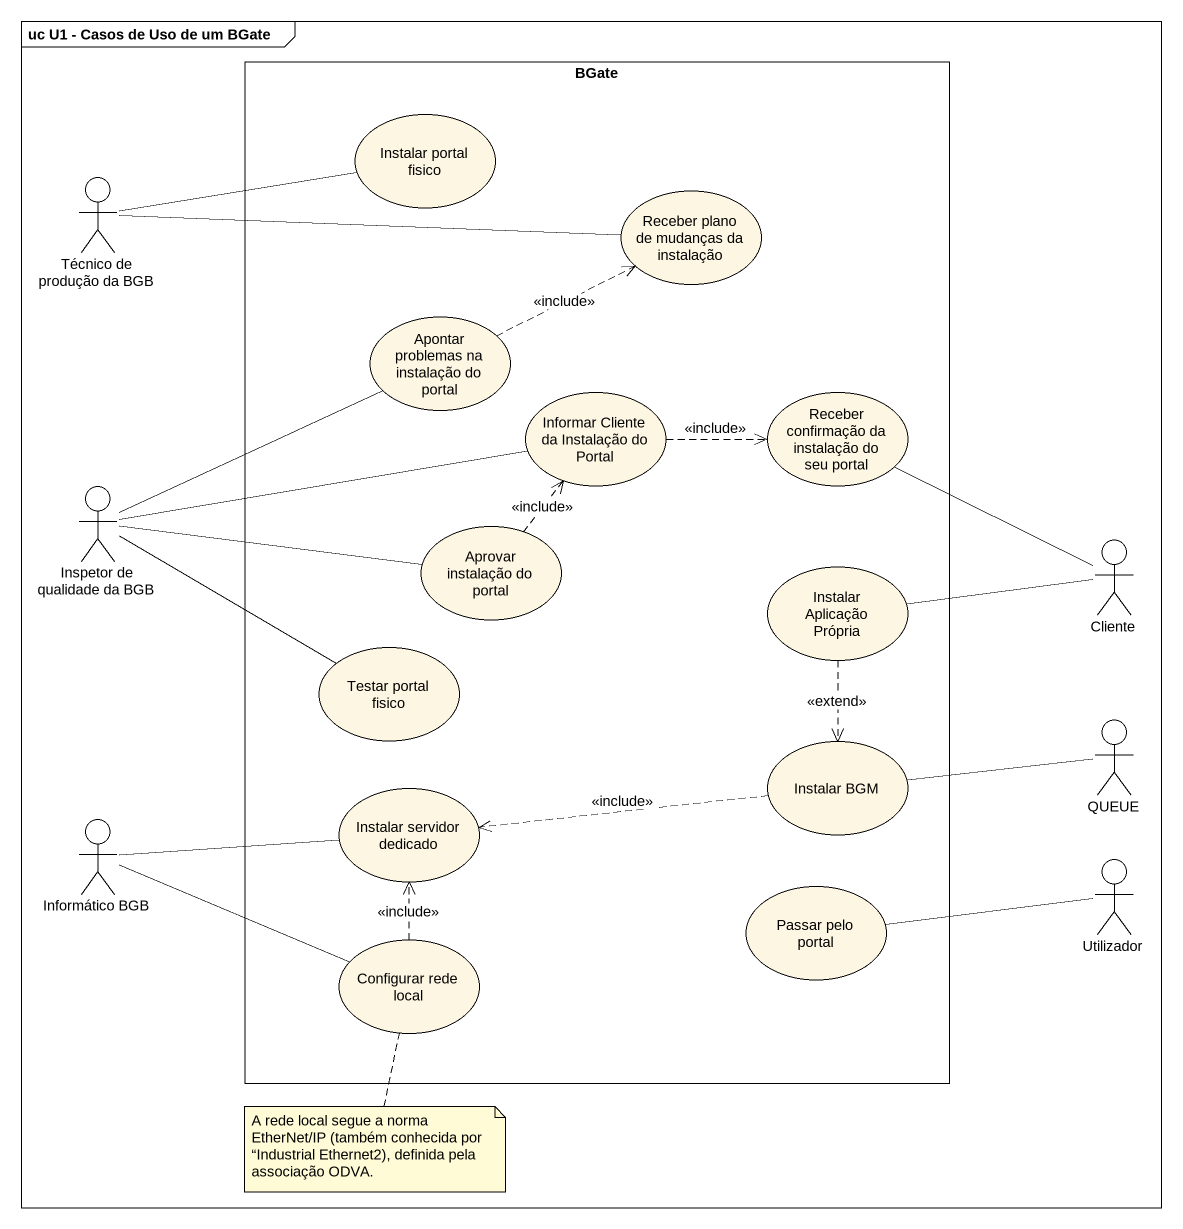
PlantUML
@startuml
mainframe uc U1 - Casos de Uso de um BGate
rectangle BGate {
  usecase "Instalar portal fisico" as Instalar_portal_fisico
  usecase "Receber plano de mudanças da instalação" as Receber_plano_de_mudanças
  usecase "Apontar problemas na instalação do portal" as Apontar_problemas_na
  usecase "Informar Cliente da Instalação do Portal" as Informar_Cliente_da
  usecase "Receber confirmação da instalação do seu portal" as Receber_confirmação_da
  usecase "Aprovar instalação do portal" as Aprovar_instalação_do_portal
  usecase "Instalar Aplicação Própria" as Instalar_Aplicação_Própria
  usecase "Testar portal fisico" as Testar_portal_fisico
  usecase "Instalar BGM" as Instalar_BGM
  usecase "Instalar servidor dedicado" as Instalar_servidor_dedicado
  usecase "Configurar rede local" as Configurar_rede_local
  usecase "Passar pelo portal" as Passar_pelo_portal
}
actor "Técnico de produção da BGB" as Técnico_de_produção_da_BGB
actor "Inspetor de qualidade da BGB" as Inspetor_de_qualidade_da_BGB
actor Cliente
actor "QUEUE" as QUEUE_
actor "Informático BGB" as Informático_BGB
actor Utilizador
Técnico_de_produção_da_BGB -right- Instalar_portal_fisico
Técnico_de_produção_da_BGB -right- Receber_plano_de_mudanças
Apontar_problemas_na .right.> Receber_plano_de_mudanças : <<include>>
Informar_Cliente_da .right.> Receber_confirmação_da : <<include>>
Inspetor_de_qualidade_da_BGB -right- Apontar_problemas_na
Inspetor_de_qualidade_da_BGB -right- Informar_Cliente_da
Inspetor_de_qualidade_da_BGB -right- Aprovar_instalação_do_portal
Inspetor_de_qualidade_da_BGB -right- Testar_portal_fisico
Aprovar_instalação_do_portal .up.> Informar_Cliente_da : <<include>>
Instalar_Aplicação_Própria ..> Instalar_BGM : <<extend>>
Cliente -left- Receber_confirmação_da
Cliente -left- Instalar_Aplicação_Própria
Instalar_BGM .left.> Instalar_servidor_dedicado : <<include>>
QUEUE_ -left- Instalar_BGM
Informático_BGB -right- Instalar_servidor_dedicado
Informático_BGB -right- Configurar_rede_local
Utilizador -left- Passar_pelo_portal
Configurar_rede_local .up.> Instalar_servidor_dedicado : <<include>>
note bottom of Configurar_rede_local : A rede local segue a norma EtherNet/IP (também conhecida por “Industrial Ethernet2), definida pela associação ODVA.
@enduml
